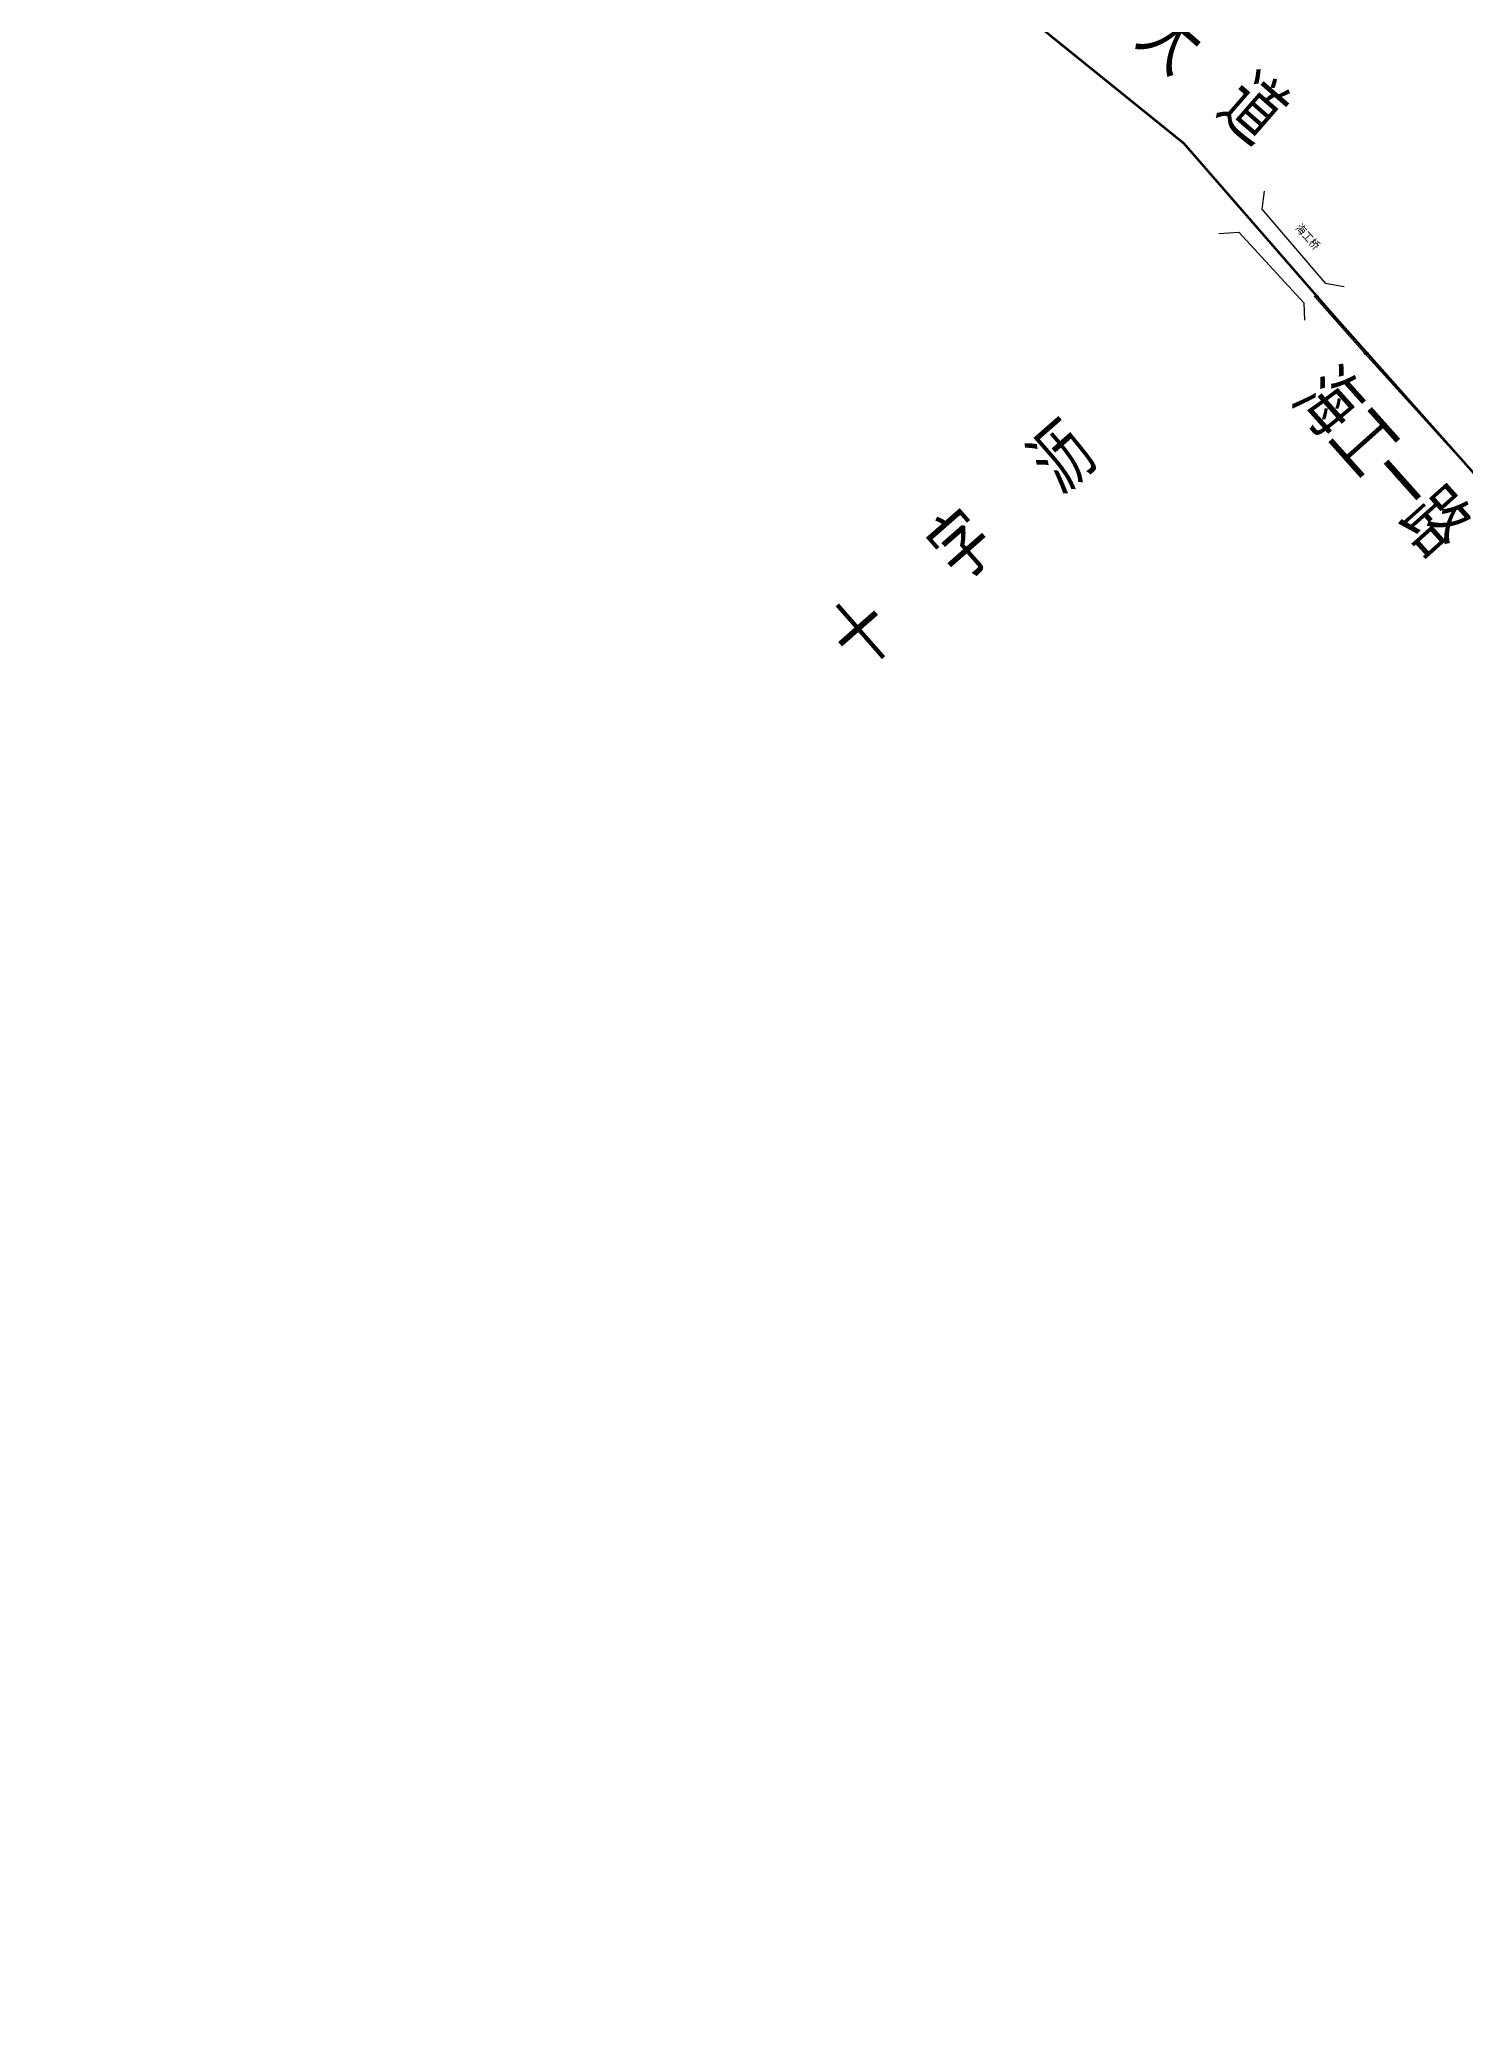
# Model space of a CAD drawing. Extents: x 78813 to 99477, y 2421021 to 2448125.
# Drawn here: x 79383 to 81143, y 2431745 to 2434216 of the extents above; entities that cross this region are included whole.
import ezdxf
from ezdxf.enums import TextEntityAlignment as Align

# ---------------------------------------------------------------- set-up
doc = ezdxf.new("R2010")
doc.units = 0
doc.set_wipeout_variables(frame=1)
doc.layers.get('0').update_dxf_attribs({"linetype": 'CONTINUOUS'})
doc.layers.add('DX_YS', color=42, linetype='CONTINUOUS')
doc.layers.add('道路', color=5, linetype='CONTINUOUS')
doc.layers.add('YSANNEXE', color=7, linetype='CONTINUOUS', true_color=0xcc9900)
doc.layers.add('YSLINE', color=7, linetype='CONTINUOUS', true_color=0xcc9900)
doc.layers.add('道路名称', color=7, linetype='CONTINUOUS', lineweight=0)
doc.styles.add('CcNameZT', font='txt.SHX', dxfattribs={"width": 0.8, "bigfont": 'HZTXT.SHX'})
doc.styles.get("Standard").update_dxf_attribs({"font": 'txt.shx', "bigfont": 'hztxt.shx'})
doc.styles.add('宋体0.7', font='', dxfattribs={"width": 0.7})
doc.styles.add('黑体', font='')
doc.styles.get('宋体0.7').set_extended_font_data('SimSun')
doc.styles.get('黑体').set_extended_font_data('SimHei')

# ---------------------------------------------------------------- blocks, each defined once
blk = doc.blocks.new('PS出水口')
for points in [[(0, 0), (2, 0)], [(1.1, -0.9), (2, 0), (1.1, 0.9)]]:
    blk.add_lwpolyline(points)
blk = doc.blocks.new('PS雨水井')
blk.add_lwpolyline([(1, 0), (1, 0.1), (1, 0.1), (1, 0.2), (1, 0.3), (0.9, 0.3), (0.9, 0.4), (0.9, 0.5), (0.8, 0.5), (0.8, 0.6), (0.8, 0.6), (0.7, 0.7), (0.7, 0.7), (0.6, 0.8), (0.6, 0.8), (0.5, 0.9), (0.4, 0.9), (0.4, 0.9), (0.3, 1), (0.2, 1), (0.2, 1), (0.1, 1), (0, 1), (0, 1), (-0.1, 1), (-0.2, 1), (-0.2, 1), (-0.3, 1), (-0.4, 0.9), (-0.4, 0.9), (-0.5, 0.9), (-0.6, 0.8), (-0.6, 0.8), (-0.7, 0.7), (-0.7, 0.7), (-0.8, 0.6), (-0.8, 0.6), (-0.8, 0.5), (-0.9, 0.5), (-0.9, 0.4), (-0.9, 0.3), (-1, 0.3), (-1, 0.2), (-1, 0.1), (-1, 0.1), (-1, 0), (-1, -0.1), (-1, -0.1), (-1, -0.2), (-1, -0.3), (-0.9, -0.3), (-0.9, -0.4), (-0.9, -0.5), (-0.8, -0.5), (-0.8, -0.6), (-0.8, -0.6), (-0.7, -0.7), (-0.7, -0.7), (-0.6, -0.8), (-0.6, -0.8), (-0.5, -0.9), (-0.4, -0.9), (-0.4, -0.9), (-0.3, -1), (-0.2, -1), (-0.2, -1), (-0.1, -1), (0, -1), (0, -1), (0.1, -1), (0.2, -1), (0.2, -1), (0.3, -1), (0.4, -0.9), (0.4, -0.9), (0.5, -0.9), (0.6, -0.8), (0.6, -0.8), (0.7, -0.7), (0.7, -0.7), (0.8, -0.6), (0.8, -0.6), (0.8, -0.5), (0.9, -0.5), (0.9, -0.4), (0.9, -0.3), (1, -0.3), (1, -0.2), (1, -0.1), (1, 0)], close=True)
blk.add_wipeout([(1, 0), (1, 0.1), (1, 0.1), (1, 0.2), (1, 0.3), (0.9, 0.3), (0.9, 0.4), (0.9, 0.5), (0.8, 0.5), (0.8, 0.6), (0.8, 0.6), (0.7, 0.7), (0.7, 0.7), (0.6, 0.8), (0.6, 0.8), (0.5, 0.9), (0.4, 0.9), (0.4, 0.9), (0.3, 1), (0.2, 1), (0.2, 1), (0.1, 1), (0, 1), (0, 1), (-0.1, 1), (-0.2, 1), (-0.2, 1), (-0.3, 1), (-0.4, 0.9), (-0.4, 0.9), (-0.5, 0.9), (-0.6, 0.8), (-0.6, 0.8), (-0.7, 0.7), (-0.7, 0.7), (-0.8, 0.6), (-0.8, 0.6), (-0.8, 0.5), (-0.9, 0.5), (-0.9, 0.4), (-0.9, 0.3), (-1, 0.3), (-1, 0.2), (-1, 0.1), (-1, 0.1), (-1, 0), (-1, -0.1), (-1, -0.1), (-1, -0.2), (-1, -0.3), (-0.9, -0.3), (-0.9, -0.4), (-0.9, -0.5), (-0.8, -0.5), (-0.8, -0.6), (-0.8, -0.6), (-0.7, -0.7), (-0.7, -0.7), (-0.6, -0.8), (-0.6, -0.8), (-0.5, -0.9), (-0.4, -0.9), (-0.4, -0.9), (-0.3, -1), (-0.2, -1), (-0.2, -1), (-0.1, -1), (0, -1), (0, -1), (0.1, -1), (0.2, -1), (0.2, -1), (0.3, -1), (0.4, -0.9), (0.4, -0.9), (0.5, -0.9), (0.6, -0.8), (0.6, -0.8), (0.7, -0.7), (0.7, -0.7), (0.8, -0.6), (0.8, -0.6), (0.8, -0.5), (0.9, -0.5), (0.9, -0.4), (0.9, -0.3), (1, -0.3), (1, -0.2), (1, -0.1)])
for p, q in [((-1, 0), (0, 0)), ((-0.9, 0.5), (0, 0.5)), ((0, 1), (0, 0)), ((0, 0.5), (0.9, 0.5)), ((0, 0), (0, -1)), ((0, 0), (1, 0)), ((-0.9, -0.5), (0, -0.5)), ((0, -0.5), (0.9, -0.5))]:
    blk.add_line(p, q)
blk = doc.blocks.new('LX')
for p, q in [((-0.866, 0.5), (0, 0)), ((0, 0), (-0.866, -0.5))]:
    blk.add_line(p, q)

msp = doc.modelspace()

# ---------------------------------------------------------------- linework, layer by layer
at = {"color": 1, "linetype": 'Continuous', "flags": 128}
for points in [[(80914.1, 2434026.1), (80910.9, 2434003.7), (80990, 2433911.1), (81014, 2433907.1)], [(80857.3, 2433973.4), (80882.1, 2433975), (80963.6, 2433886.4), (80964.4, 2433864.8)]]:
    msp.add_lwpolyline(points, dxfattribs=at)
at = {"layer": 'YSLINE'}
for p, q in [((81039.6, 2433823.1), (80977.4, 2433894)), ((81238.7, 2433603.6), (81039.6, 2433823.1))]:
    msp.add_line(p, q, dxfattribs=at)

# ---------------------------------------------------------------- block references
at = {"layer": 'DX_YS', "xscale": 0.49999999997522, "yscale": 0.5, "zscale": 0.5, "rotation": 131.2789865263057}
msp.add_blockref('PS出水口', (80977.4, 2433894, 1.4), dxfattribs=at)
at = {"layer": 'YSANNEXE', "yscale": 0.5, "zscale": 0.5}
for p, xscale, rotation in [((81008.5, 2433858.6), 0.4999999998822632, 131.207335097775), ((81139.2, 2433713.4), 0.4999999999314776, 132.353250683177)]:
    msp.add_blockref('LX', p, dxfattribs=dict(at, xscale=xscale, rotation=rotation))

# ---------------------------------------------------------------- texts
at = {"color": 1, "ltscale": 100, "style": '黑体', "width": 0.9}
msp.add_text('海工桥', height=10, rotation=311.8715, dxfattribs=at).set_placement((80956.2, 2433982.9), align=Align.MIDDLE_LEFT)
at = {"layer": 'DX_YS', "width": 0.8}
msp.add_text('28YS250', height=0.9, dxfattribs=at).set_placement((80977.4, 2433894, 1.4))
at = {"layer": 'DX_YS', "style": 'CcNameZT', "width": 0.8}
for rotation, p in [(311.279, (81008.7, 2433858.7, 1.2)), (312.2126, (81139.4, 2433713.6, 0.8))]:
    msp.add_text(' YS 砼', height=0.9, rotation=rotation, dxfattribs=at).set_placement(p, align=Align.CENTER)
at = {"layer": '道路名称', "style": '宋体0.7', "width": 0.7}
for s, rotation, p in [('三  虎  大  道', 318.9918, (80573.9, 2434415.5)), ('十   字   沥', 41.216, (80384.8, 2433453)), ('十   字   沥', 41.216, (80384.8, 2433453))]:
    msp.add_text(s, height=70, rotation=rotation, dxfattribs=at).set_placement(p, align=Align.MIDDLE_LEFT)

# ---------------------------------------------------------------- next in the draw order: block references
at = {"layer": 'DX_YS', "xscale": 0.5, "yscale": 0.5, "zscale": 0.5}
msp.add_blockref('PS雨水井', (81039.6, 2433823.1, 1.2), dxfattribs=at)

# ---------------------------------------------------------------- next in the draw order: linework, layer by layer
at = {"layer": '道路', "const_width": 3, "flags": 128}
msp.add_lwpolyline([(82930.5, 2431746), (82854.8, 2431777.7), (82135.2, 2432593.6), (81000.6, 2433871), (80813.5, 2434085.9), (80466.2, 2434366.3), (79884.1, 2435190.3), (79784.3, 2435433.4), (79384.6, 2436784.4), (79519.5, 2437728.2), (79495.6, 2437930.4)], dxfattribs=at)

# ---------------------------------------------------------------- next in the draw order: texts
at = {"layer": 'DX_YS', "width": 0.8}
msp.add_text('28YS249', height=0.9, dxfattribs=at).set_placement((81039.6, 2433823.1, 1.2))
at = {"layer": '道路名称', "style": '宋体0.7', "width": 0.7}
msp.add_text('海工一路', height=70, rotation=311.7567, dxfattribs=at).set_placement((80973.7, 2433788.4), align=Align.MIDDLE_LEFT)

doc.saveas('drawing.dxf')
